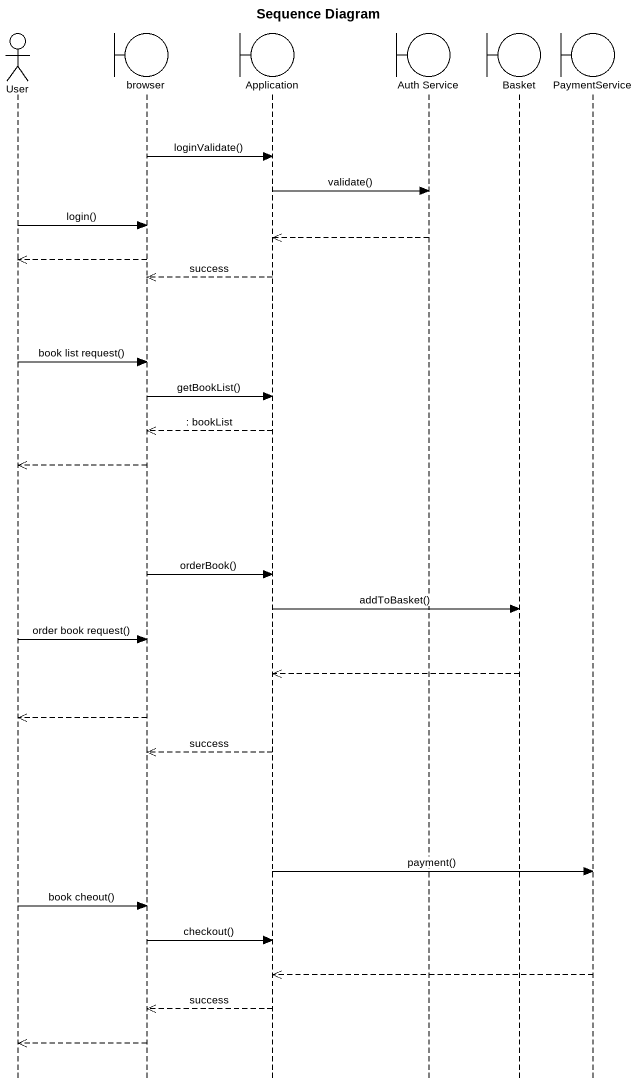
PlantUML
@startuml
title Sequence Diagram
hide footbox
actor User
boundary browser
boundary Application
boundary "Auth Service" as Auth_Service
boundary Basket
boundary PaymentService

browser -> Application : loginValidate()
Application -> Auth_Service : validate()
User -> browser : login()
Auth_Service -->> Application
browser -->> User
Application -->> browser : success
User -> browser : book list request()
browser -> Application : getBookList()
Application -->> browser : : bookList
browser -->> User
browser -> Application : orderBook()
Application -> Basket : addToBasket()
User -> browser : order book request()
Basket -->> Application
browser -->> User
Application -->> browser : success
Application -> PaymentService : payment()
User -> browser : book cheout()
browser -> Application : checkout()
PaymentService -->> Application
Application -->> browser : success
browser -->> User
@enduml
